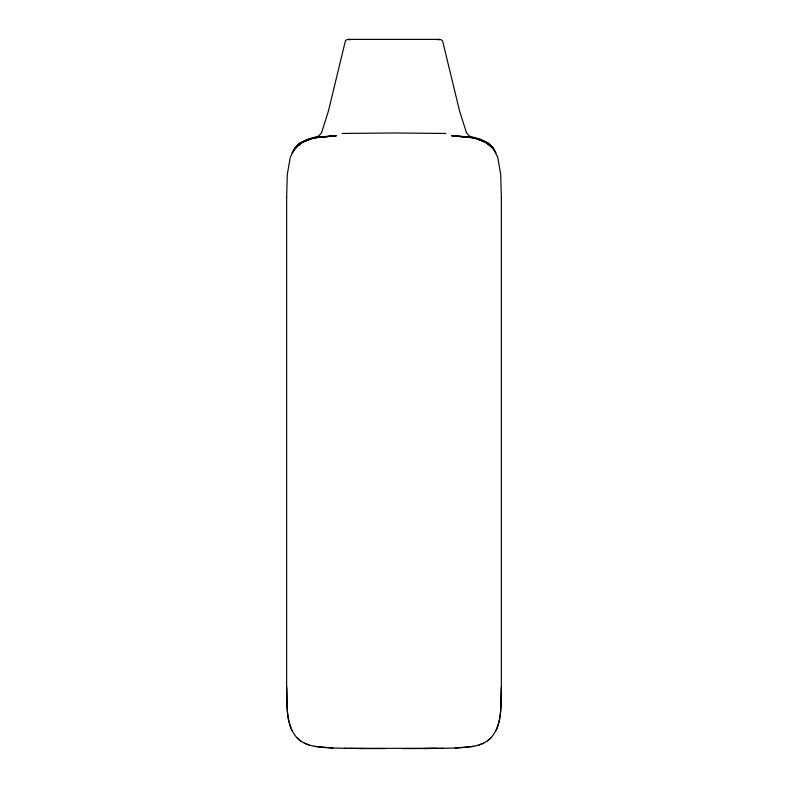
<?xml version="1.0" encoding="UTF-8"?>
<svg xmlns="http://www.w3.org/2000/svg" width="788" height="788" viewBox="0 0 788 788"><rect width="100%" height="100%" fill="white"/><g stroke="black" fill="none" stroke-linecap="round" stroke-linejoin="round"><path stroke-width="1.18" d="M286.645 197.128L287.295 174.473L290.25 157.304L294.367 149.06L300.208 143.012L307.064 139.407L318.539 136.117L321.484 132.876L328.369 111.256L345.351 41.065L346.553 39.725L349.783 39.4M501.355 197L501.355 686.85C500.449 703.989 503.276 724.3 490.727 738.051C481.419 747.359 467.343 747.182 455.119 747.96M501.355 686.762C500.833 701.478 502.133 717.09 495.879 730.831M297.155 145.75L300.287 143.002L294.367 149.06L292.131 152.921L297.135 145.75L300.208 143.012M299.44 144.303L294.446 149.06C303.892 136.452 321.455 136.895 335.54 135.871L316.254 137.555M305.074 140.678L297.312 145.741L294.367 149.06L299.361 144.312M309.694 139.289L300.977 142.904L310.945 138.865L300.927 142.914L294.367 149.06L297.253 145.731M294.367 149.06L300.937 142.953M487.388 740.878L490.727 738.051M301.203 142.923L303.213 142.007M301.321 142.904L303.439 141.978M483.586 743.192L478.976 744.995M437.665 39.745L440.906 39.548L442.649 41.065L459.631 111.256L466.516 132.876L469.461 136.117L480.936 139.407L487.792 143.012L493.633 149.06L497.75 157.304L500.705 174.473L501.355 197.128M310.767 138.954L317.278 137.644M325.168 136.6L318.401 137.496L336.417 135.782L325.168 136.6L326.045 136.511M473.667 746.344L456.518 747.96L442.501 748.344L344.395 748.344M342.071 133.477L394 132.975L445.929 133.477M423.57 748.531L436.7 748.344M443.605 748.344L411.572 748.6M403.013 748.6L411.622 748.531M309.024 744.995L304.414 743.192M332.881 747.96C320.618 747.191 306.571 747.329 297.204 738.051C284.764 724.251 287.541 703.989 286.645 686.85L286.645 197M347.075 748.344L331.482 747.96L314.333 746.344M438.217 39.4L439.497 39.4L348.503 39.4L350.335 39.745M359.633 748.531L376.428 748.6M376.378 748.531L384.987 748.6M349.104 748.344L364.43 748.531M471.746 137.555L452.46 135.871C467.914 136.797 487.979 136.797 495.869 152.921L493.633 149.06L487.792 143.012M461.955 136.511L451.583 135.782L469.599 137.496L461.955 136.511L462.832 136.6M490.865 145.75L487.713 143.002L493.633 149.06L488.639 144.312M484.561 141.978L486.797 142.923M490.747 145.731L487.752 143.623L493.633 149.06L490.806 145.741L493.633 149.06L490.697 145.731L482.926 140.678M470.722 137.644L477.233 138.954M478.306 139.289L487.073 142.914L493.633 149.06M484.787 142.007L486.679 142.904M487.053 142.923L477.055 138.865L487.023 142.904M297.273 738.051L300.612 740.878M292.121 730.831C285.867 717.09 287.167 701.478 286.645 686.762M300.248 143.623L297.401 145.721L300.238 143.623"/></g></svg>
